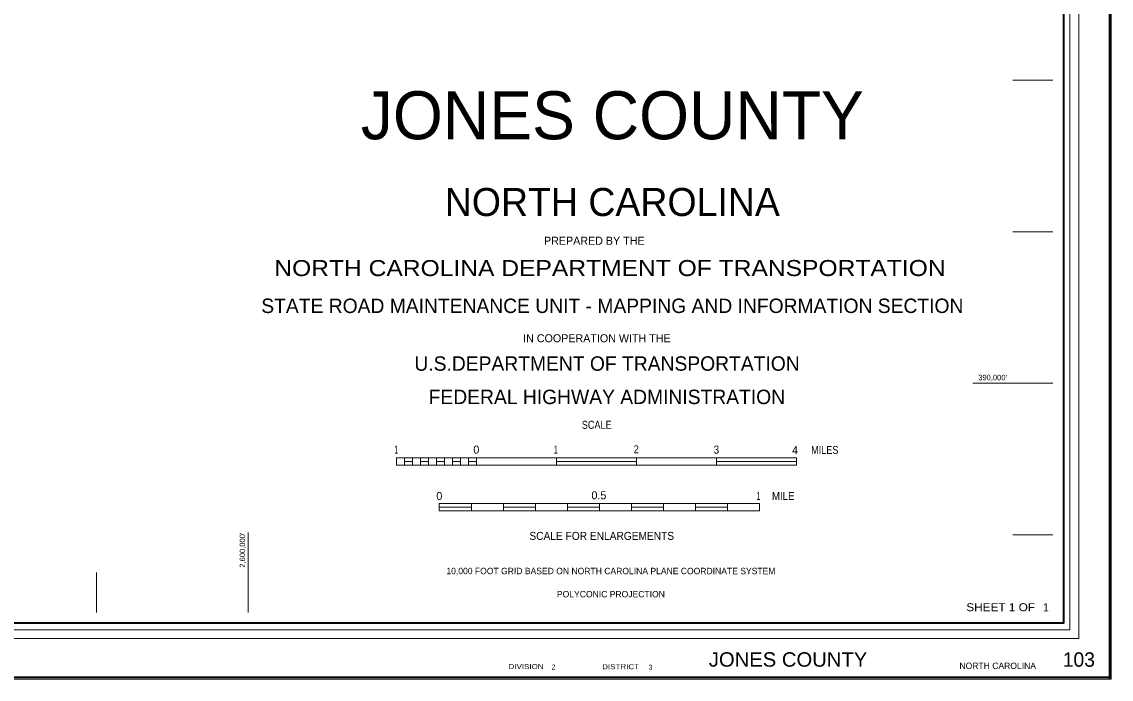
# Model space of a CAD drawing. Extents: x 716254 to 812885, y 112920 to 169317.
# Drawn here: x 790977 to 812885, y 112920 to 126141 of the extents above; entities that cross this region are included whole.
import ezdxf
from ezdxf.enums import TextEntityAlignment as Align

# ---------------------------------------------------------------- set-up
doc = ezdxf.new("R2010")
doc.units = 0
doc.header["$LTSCALE"] = 64
doc.header["$PDMODE"] = 32
doc.header["$PDSIZE"] = 32
for name, color, linetype, lineweight in [('1', 7, 'Continuous', 25), ('20', 7, 'Continuous', 40), ('61', 7, 'Continuous', 13)]:
    doc.layers.add(name, color=color, linetype=linetype, lineweight=lineweight)
doc.layers.add('12', color=7, linetype='Continuous')

msp = doc.modelspace()

# ---------------------------------------------------------------- linework, layer by layer
at = {"layer": '1', "lineweight": 13}
msp.add_lwpolyline([(812884.62, 112919.89), (716253.97, 112919.89), (716253.97, 169316.93), (812884.62, 169316.93)], close=True, dxfattribs=at)
at = {"layer": '1'}
msp.add_point((812849.62, 112954.89), dxfattribs=at)
at = {"layer": '20', "lineweight": 13}
for p, q in [((798510.76, 117374.45), (800120.11, 117374.45)), ((798510.76, 117224.7), (798510.76, 117374.45)), ((798510.76, 117224.7), (800120.11, 117224.7)), ((798671.7, 117224.7), (798671.7, 117374.45)), ((798671.7, 117299.58), (798832.63, 117299.58)), ((798832.63, 117224.7), (798832.63, 117374.45)), ((798993.57, 117224.7), (798993.57, 117374.45)), ((798993.57, 117299.58), (799154.5, 117299.58)), ((799154.5, 117224.7), (799154.5, 117374.45)), ((799315.44, 117224.7), (799315.44, 117374.45)), ((799315.44, 117299.58), (799476.37, 117299.58)), ((799476.37, 117224.7), (799476.37, 117374.45)), ((799637.3, 117224.7), (799637.3, 117374.45)), ((799637.3, 117299.58), (799798.24, 117299.58)), ((799798.24, 117224.7), (799798.24, 117374.45)), ((799959.17, 117224.7), (799959.17, 117374.45)), ((799959.17, 117299.58), (800120.11, 117299.58)), ((800120.11, 117224.7), (800120.11, 117374.45)), ((800120.11, 117374.45), (801729.45, 117374.45)), ((800120.11, 117224.7), (801729.45, 117224.7)), ((801729.45, 117224.7), (801729.45, 117374.45)), ((801729.45, 117299.58), (803338.8, 117299.58)), ((803338.8, 117224.7), (803338.8, 117374.45)), ((804948.14, 117224.7), (804948.14, 117374.45)), ((804948.14, 117299.58), (806557.48, 117299.58)), ((806557.48, 117224.7), (806557.48, 117374.45)), ((799373.28, 116302.8), (799373.28, 116452.55)), ((799373.28, 116377.67), (800017.02, 116377.67)), ((800017.02, 116302.8), (800017.02, 116452.55)), ((800660.76, 116302.8), (800660.76, 116452.55)), ((800660.76, 116377.67), (801304.49, 116377.67)), ((801304.49, 116302.8), (801304.49, 116452.55)), ((801948.23, 116302.8), (801948.23, 116452.55)), ((801948.23, 116377.67), (802591.97, 116377.67)), ((802591.97, 116302.8), (802591.97, 116452.55)), ((803235.71, 116302.8), (803235.71, 116452.55)), ((803235.71, 116377.67), (803879.44, 116377.67)), ((803879.44, 116302.8), (803879.44, 116452.55)), ((804523.18, 116302.8), (804523.18, 116452.55)), ((804523.18, 116377.67), (805166.92, 116377.67)), ((805166.92, 116302.8), (805166.92, 116452.55)), ((805810.66, 116302.8), (805810.66, 116452.55)), ((799373.28, 116302.8), (800017.02, 116302.8)), ((800017.02, 116302.8), (800660.76, 116302.8)), ((800660.76, 116302.8), (801304.49, 116302.8)), ((801304.49, 116302.8), (801948.23, 116302.8)), ((801948.23, 116302.8), (802591.97, 116302.8)), ((802591.97, 116302.8), (803235.71, 116302.8)), ((803235.71, 116302.8), (803879.44, 116302.8)), ((803879.44, 116302.8), (804523.18, 116302.8)), ((804523.18, 116302.8), (805166.92, 116302.8)), ((805166.92, 116302.8), (805810.66, 116302.8))]:
    msp.add_line(p, q, dxfattribs=at)
at = {"layer": '20'}
for points in [[(716288.98, 169281.93), (812849.62, 169281.93), (812849.62, 112954.89), (716288.98, 112954.89)], [(719476.83, 168172.96), (811924.11, 168172.96), (811924.11, 114046.6), (719476.83, 114046.6)]]:
    msp.add_lwpolyline(points, close=True, dxfattribs=at)
at = {"layer": '20', "lineweight": 13}
msp.add_lwpolyline([(719167.64, 168498.43), (719167.64, 113737.32), (719346.19, 113915.99), (719346.19, 168303.6), (812054.72, 168303.6), (812054.72, 113915.99), (719346.19, 113915.99), (719167.64, 113737.32), (812233.3, 113737.32), (812233.3, 168498.43)], close=True, dxfattribs=at)
for points in [[(801729.45, 117374.45), (803338.8, 117374.45), (804948.14, 117374.45), (806557.48, 117374.45)], [(801729.45, 117224.7), (803338.8, 117224.7), (804948.14, 117224.7), (806557.48, 117224.7)], [(799373.28, 116452.55), (800017.02, 116452.55), (800660.76, 116452.55), (801304.49, 116452.55), (801948.23, 116452.55), (802591.97, 116452.55), (803235.71, 116452.55), (803879.44, 116452.55), (804523.18, 116452.55), (805166.92, 116452.55), (805810.66, 116452.55)]]:
    msp.add_lwpolyline(points, dxfattribs=at)
at = {"layer": '61'}
for p, q in [((810906.38, 124968), (811710.88, 124968)), ((810906.38, 121920), (811710.88, 121920)), ((810101.88, 118872), (811710.88, 118872)), ((795528, 114259.83), (795528, 115868.83)), ((810906.38, 115824), (811710.88, 115824)), ((792480, 114259.83), (792480, 115064.33))]:
    msp.add_line(p, q, dxfattribs=at)

# ---------------------------------------------------------------- texts
at = {"layer": '12'}
msp.add_text('     JONES COUNTY     ', height=965.6, dxfattribs=at).set_placement((802852.22, 123777.94), align=Align.CENTER)
for s, height, rotation, p in [('NORTH CAROLINA', 563.3, 0.007, (802852.26, 122235.24)), ('PREPARED BY THE', 161, 0.006, (802489.47, 121657.45)), ('STATE ROAD MAINTENANCE UNIT - MAPPING AND INFORMATION SECTION', 289.7, 0.002, (802852.63, 120284.45)), ('IN COOPERATION WITH THE', 161, 0.007, (802542.2, 119696.36)), ('U.S.DEPARTMENT OF TRANSPORTATION', 289.7, 0.006, (802745.98, 119123.35)), ('FEDERAL HIGHWAY ADMINISTRATION', 289.7, 0.006, (802742.55, 118452.63))]:
    msp.add_text(s, height=height, rotation=rotation, dxfattribs=at).set_placement(p, align=Align.CENTER)
at = {"layer": '12', "width": 1.15}
msp.add_text('NORTH CAROLINA DEPARTMENT OF TRANSPORTATION', height=321.8, rotation=0.007, dxfattribs=at).set_placement((802804.67, 121027.71), align=Align.CENTER)
at = {"layer": '20'}
for s, height, width, p in [('SCALE', 161, 0.85, (802538.54, 117955.27)), ('1', 161, 0.5, (798506.09, 117456.45)), ('1', 161, 0.5, (801714.7, 117456.45)), ('2', 161, 0.85, (803333.46, 117463.68)), ('3', 161, 0.9, (804945, 117456.45)), ('4', 161, 0.95, (806527.62, 117449.22)), ('MILES', 161, 0.85, (807124.05, 117449.03)), ('1', 161, 0.5, (805790.51, 116523.88)), ('MILE', 161, 0.9, (806289.15, 116524.17)), ('SCALE FOR ENLARGEMENTS', 161, 0.95, (802639.71, 115721.43)), ('SHEET 1 OF', 160.9, 1.1, (810661.98, 114286.91)), ('JONES COUNTY       ', 289.7, 1.05, (806781.43, 113172.19)), ('DIVISION', 100, 1.2, (801117.95, 113123.84)), ('DISTRICT', 100, 1.2, (803018.31, 113121.54))]:
    msp.add_text(s, height=height, dxfattribs=dict(at, width=width)).set_placement(p, align=Align.CENTER)
for s, height, p in [('0', 161, (800117.62, 117456.45)), ('0', 161, (799373.28, 116523.88)), ('0.5', 161, (802581.9, 116538.34)), ('1  ', 160.9, (811630.09, 114282.99)), ('103', 289.7, (812233.74, 113170.84))]:
    msp.add_text(s, height=height, dxfattribs=at).set_placement(p, align=Align.CENTER)
for s, rotation, p in [('10,000 FOOT GRID BASED ON NORTH CAROLINA PLANE COORDINATE SYSTEM', 359.995, (802823.88, 115031.72)), ('POLYCONIC PROJECTION', 0.001, (802824.05, 114565.95))]:
    msp.add_text(s, height=128.7, rotation=rotation, dxfattribs=at).set_placement(p, align=Align.CENTER)
for s, height, p in [(' 2', 100, (801593.67, 113114.6)), (' 3', 100, (803543.4, 113111.14)), ('NORTH CAROLINA', 128.7, (809832.38, 113124.74))]:
    msp.add_text(s, height=height, dxfattribs=at).set_placement(p)
at = {"layer": '61'}
msp.add_text("390,000'", height=110, dxfattribs=at).set_placement((810499.08, 118932), align=Align.CENTER)
msp.add_text("2,600,000'", height=110, rotation=90, dxfattribs=at).set_placement((795468, 115514.5), align=Align.CENTER)

doc.saveas('drawing.dxf')
